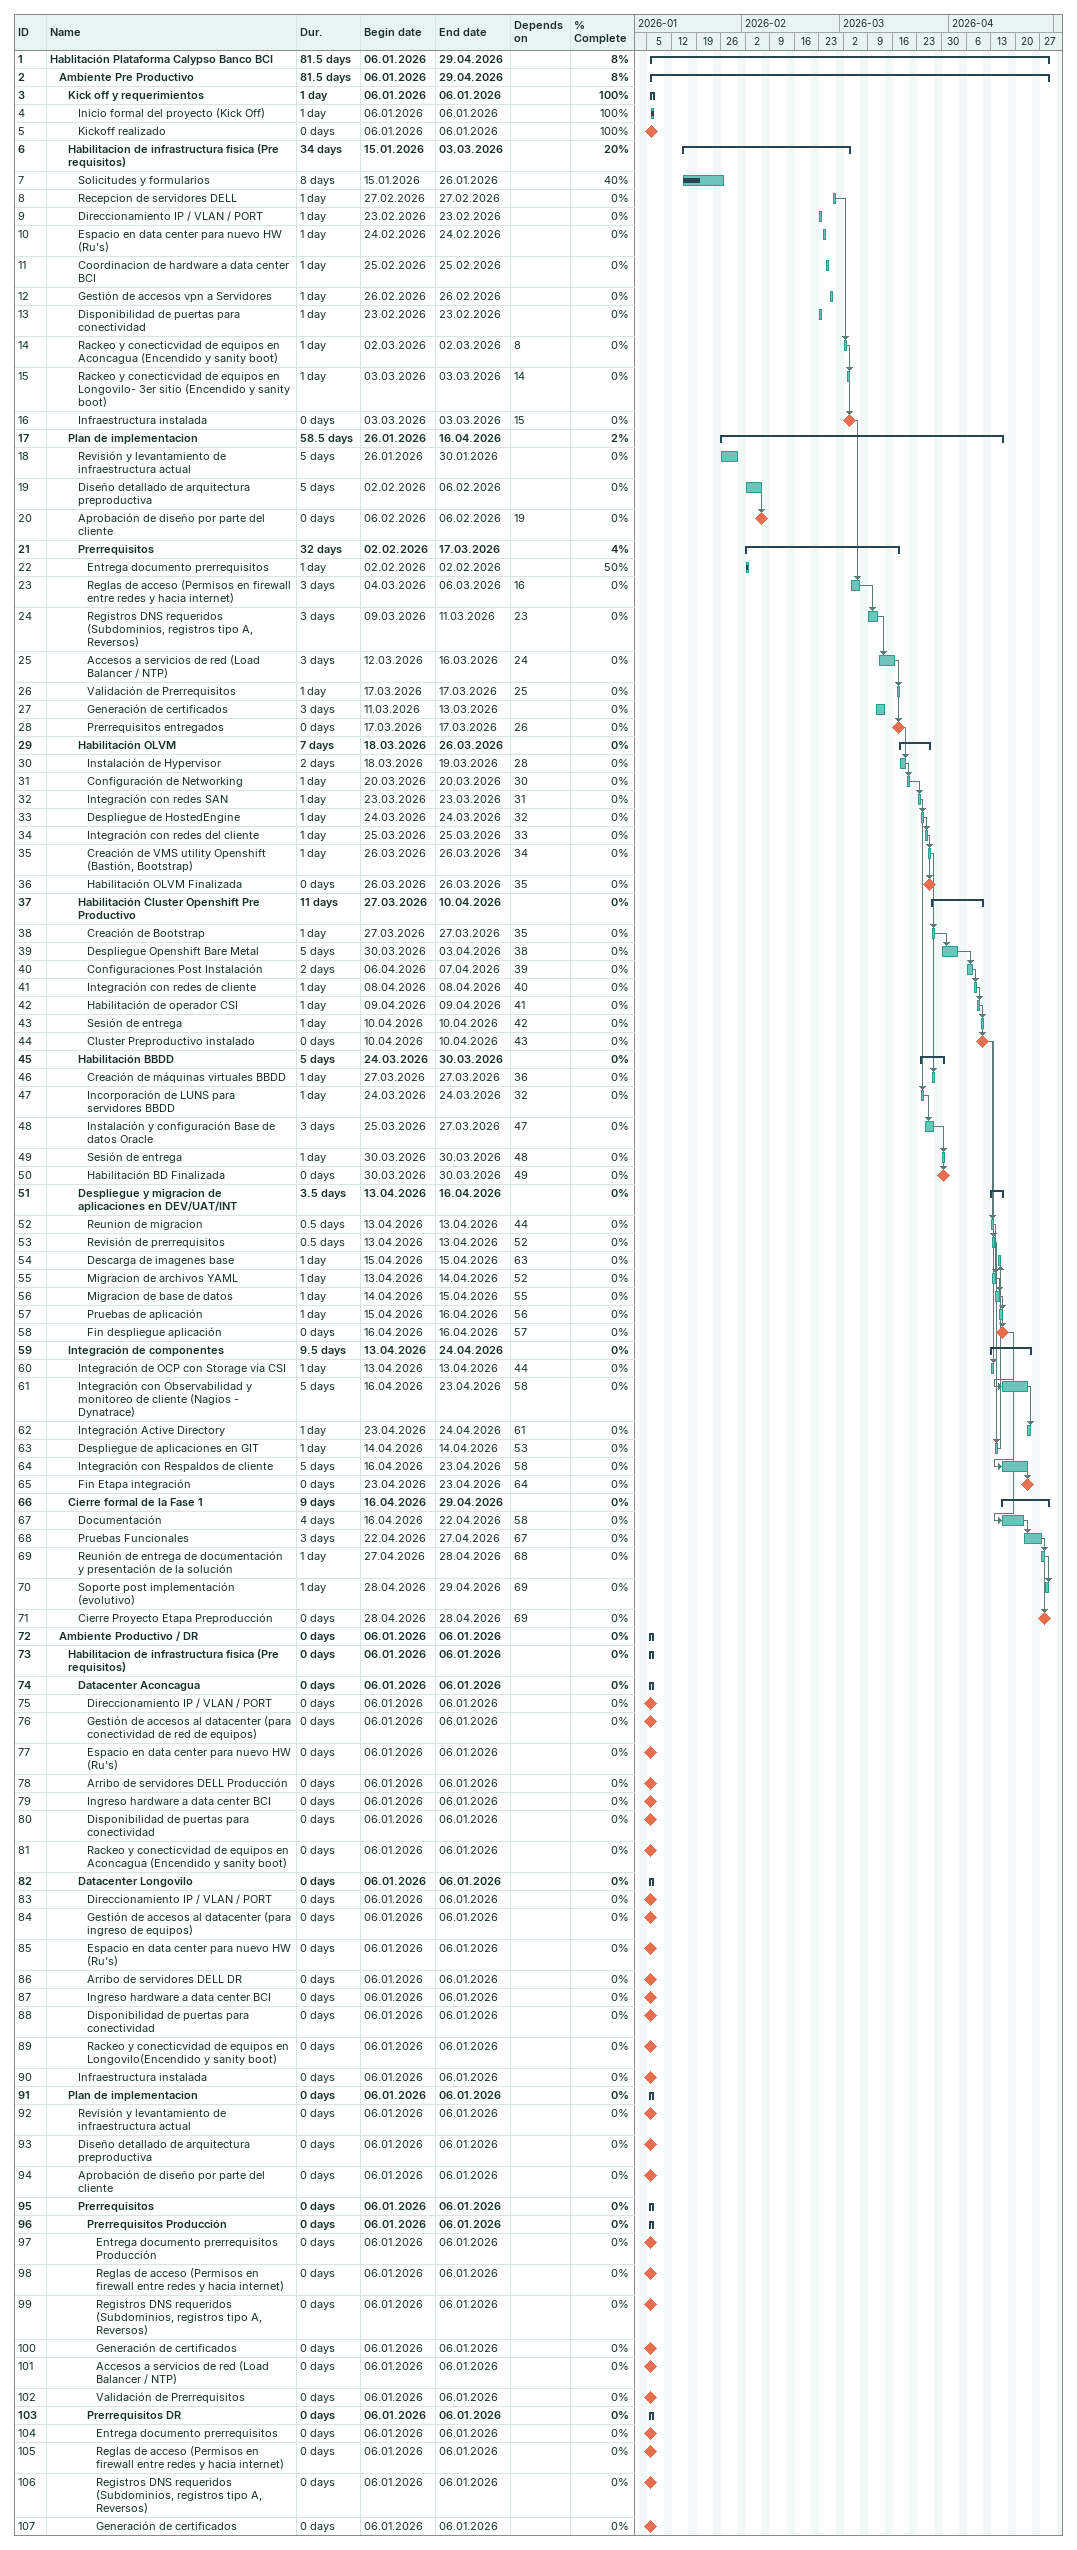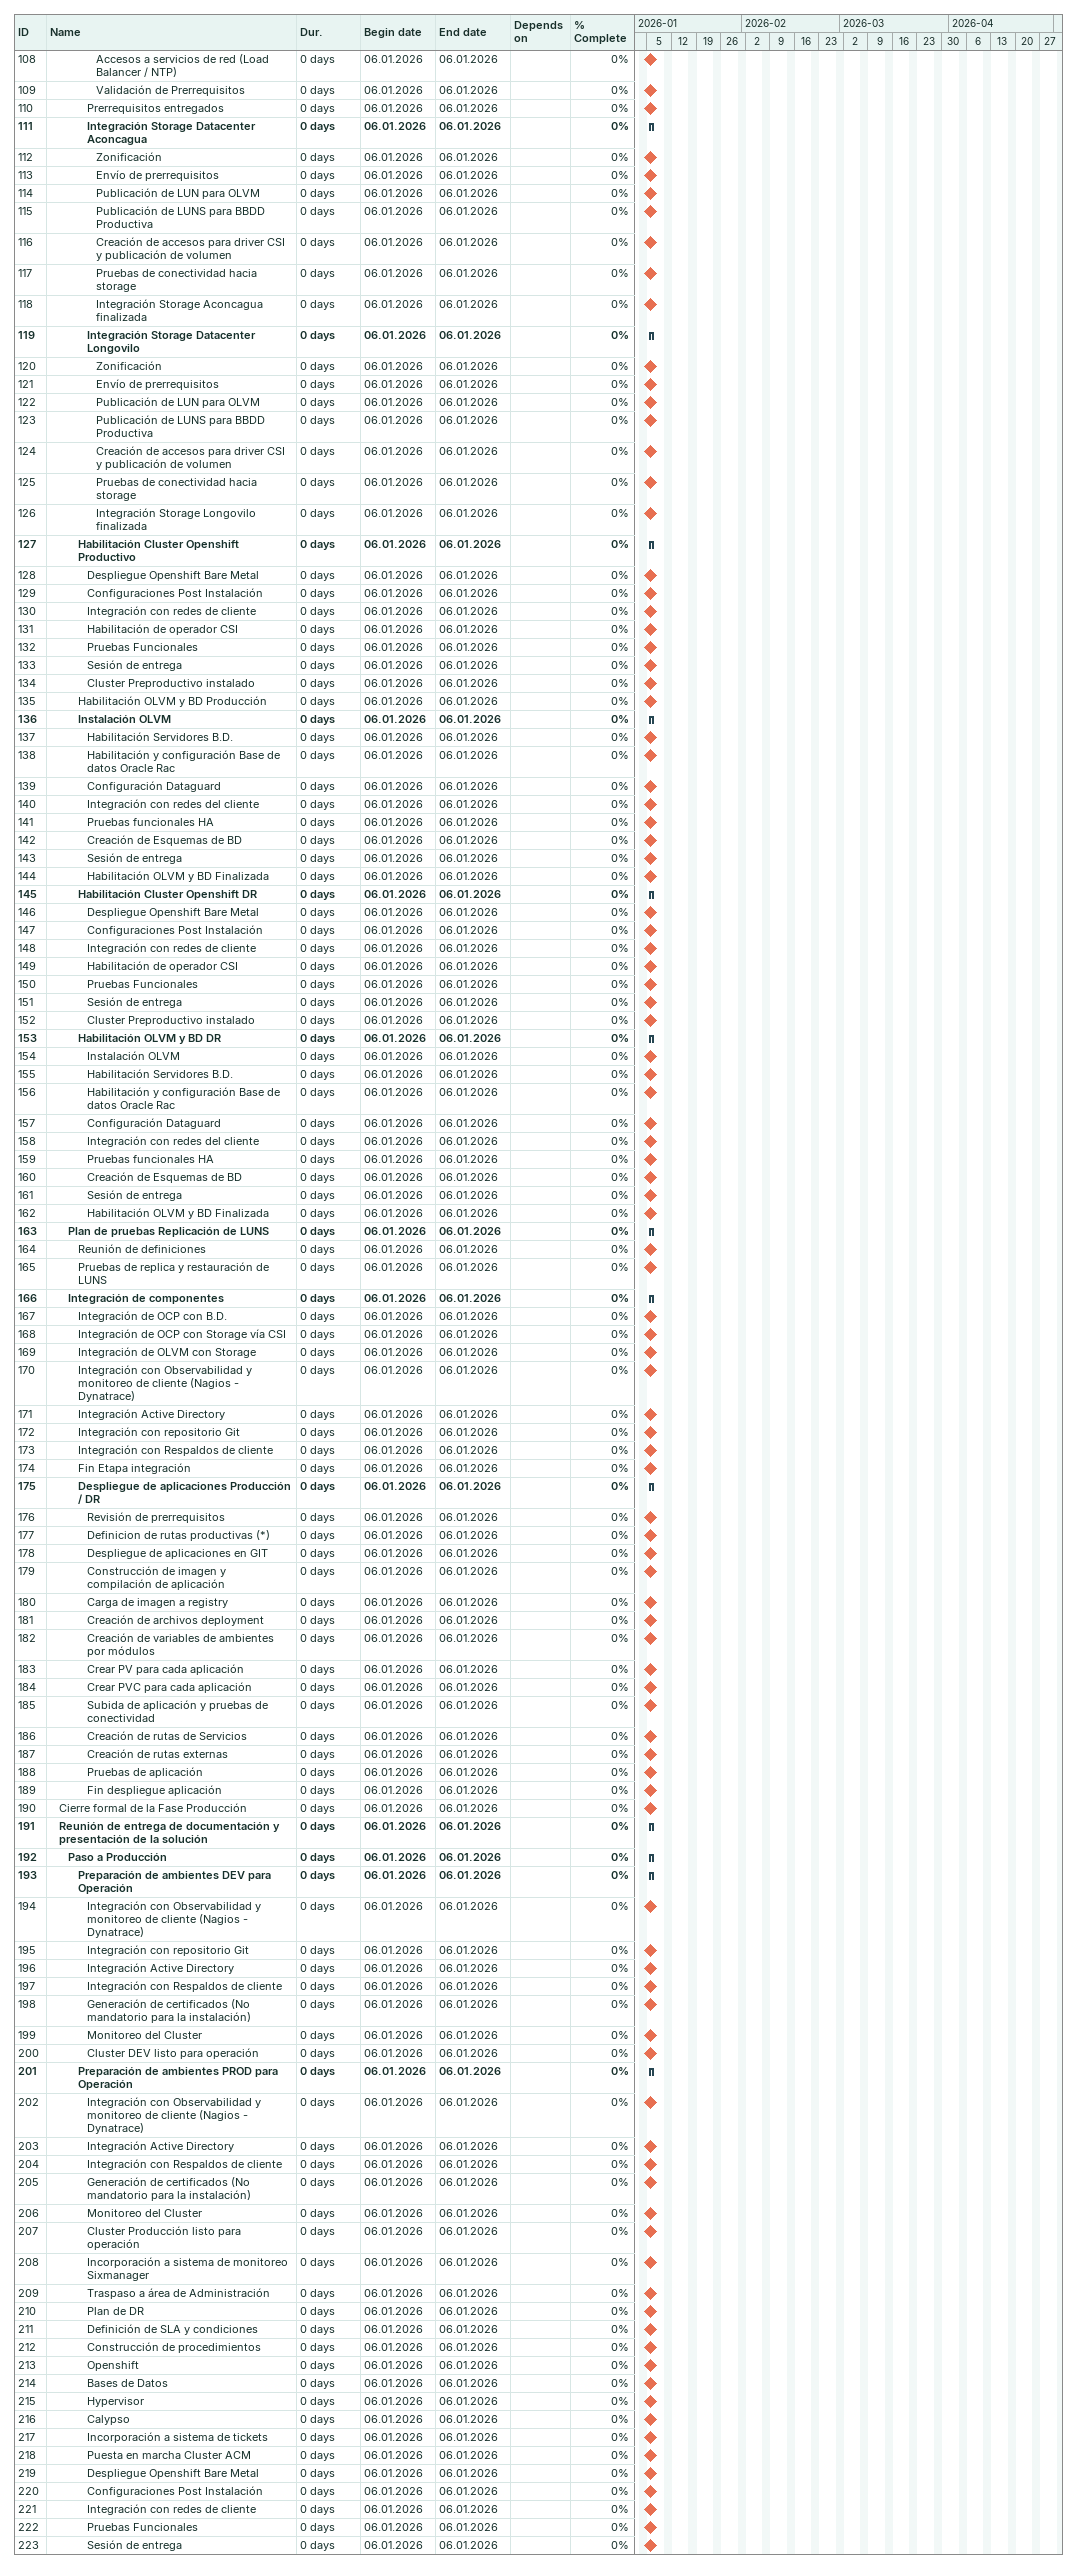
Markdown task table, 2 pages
| ID | Level | Task | Duration | Start | Finish | Predecessors | % complete |
|---|---|---|---|---|---|---|---|
| 1 | 1 | **Hablitación Plataforma Calypso Banco BCI** | 81.5d | 2026-01-06 | 2026-04-29 |  | 8 |
| 2 | 2 | **Ambiente Pre Productivo** | 81.5d | 2026-01-06 | 2026-04-29 |  | 8 |
| 3 | 3 | **Kick off y requerimientos** | 1d | 2026-01-06 | 2026-01-06 |  | 100 |
| 4 | 4 | Inicio formal del proyecto (Kick Off) | 1d | 2026-01-06 | 2026-01-06 |  | 100 |
| 5 | 4 | Kickoff realizado | 0d | 2026-01-06 | 2026-01-06 |  | 100 |
| 6 | 3 | **Habilitacion de infrastructura fisica (Pre requisitos)** | 34d | 2026-01-15 | 2026-03-03 |  | 20 |
| 7 | 4 | Solicitudes y formularios | 8d | 2026-01-15 | 2026-01-26 |  | 40 |
| 8 | 4 | Recepcion de servidores DELL | 1d | 2026-02-27 | 2026-02-27 |  | 0 |
| 9 | 4 | Direccionamiento IP / VLAN / PORT | 1d | 2026-02-23 | 2026-02-23 |  | 0 |
| 10 | 4 | Espacio en data center para nuevo HW (Ru's) | 1d | 2026-02-24 | 2026-02-24 |  | 0 |
| 11 | 4 | Coordinacion de hardware a data center BCI | 1d | 2026-02-25 | 2026-02-25 |  | 0 |
| 12 | 4 | Gestión de accesos vpn a Servidores | 1d | 2026-02-26 | 2026-02-26 |  | 0 |
| 13 | 4 | Disponibilidad de puertas para conectividad | 1d | 2026-02-23 | 2026-02-23 |  | 0 |
| 14 | 4 | Rackeo y conecticvidad de equipos en Aconcagua (Encendido y sanity boot) | 1d | 2026-03-02 | 2026-03-02 | 8 | 0 |
| 15 | 4 | Rackeo y conecticvidad de equipos en Longovilo- 3er sitio (Encendido y sanity boot) | 1d | 2026-03-03 | 2026-03-03 | 14 | 0 |
| 16 | 4 | Infraestructura instalada | 0d | 2026-03-03 | 2026-03-03 | 15 | 0 |
| 17 | 3 | **Plan de implementacion** | 58.5d | 2026-01-26 | 2026-04-16 |  | 2 |
| 18 | 4 | Revisión y levantamiento de infraestructura actual | 5d | 2026-01-26 | 2026-01-30 |  | 0 |
| 19 | 4 | Diseño detallado de arquitectura preproductiva | 5d | 2026-02-02 | 2026-02-06 |  | 0 |
| 20 | 4 | Aprobación de diseño por parte del cliente | 0d | 2026-02-06 | 2026-02-06 | 19 | 0 |
| 21 | 4 | **Prerrequisitos** | 32d | 2026-02-02 | 2026-03-17 |  | 4 |
| 22 | 5 | Entrega documento prerrequisitos | 1d | 2026-02-02 | 2026-02-02 |  | 50 |
| 23 | 5 | Reglas de acceso (Permisos en firewall entre redes y hacia internet) | 3d | 2026-03-04 | 2026-03-06 | 16 | 0 |
| 24 | 5 | Registros DNS requeridos (Subdominios, registros tipo A, Reversos) | 3d | 2026-03-09 | 2026-03-11 | 23 | 0 |
| 25 | 5 | Accesos a servicios de red (Load Balancer / NTP) | 3d | 2026-03-12 | 2026-03-16 | 24 | 0 |
| 26 | 5 | Validación de Prerrequisitos | 1d | 2026-03-17 | 2026-03-17 | 25 | 0 |
| 27 | 5 | Generación de certificados | 3d | 2026-03-11 | 2026-03-13 |  | 0 |
| 28 | 5 | Prerrequisitos entregados | 0d | 2026-03-17 | 2026-03-17 | 26 | 0 |
| 29 | 4 | **Habilitación OLVM** | 7d | 2026-03-18 | 2026-03-26 |  | 0 |
| 30 | 5 | Instalación de Hypervisor | 2d | 2026-03-18 | 2026-03-19 | 28 | 0 |
| 31 | 5 | Configuración de Networking | 1d | 2026-03-20 | 2026-03-20 | 30 | 0 |
| 32 | 5 | Integración con redes SAN | 1d | 2026-03-23 | 2026-03-23 | 31 | 0 |
| 33 | 5 | Despliegue de HostedEngine | 1d | 2026-03-24 | 2026-03-24 | 32 | 0 |
| 34 | 5 | Integración con redes del cliente | 1d | 2026-03-25 | 2026-03-25 | 33 | 0 |
| 35 | 5 | Creación de VMS utility Openshift (Bastión, Bootstrap) | 1d | 2026-03-26 | 2026-03-26 | 34 | 0 |
| 36 | 5 | Habilitación OLVM Finalizada | 0d | 2026-03-26 | 2026-03-26 | 35 | 0 |
| 37 | 4 | **Habilitación Cluster Openshift Pre Productivo** | 11d | 2026-03-27 | 2026-04-10 |  | 0 |
| 38 | 5 | Creación de Bootstrap | 1d | 2026-03-27 | 2026-03-27 | 35 | 0 |
| 39 | 5 | Despliegue Openshift Bare Metal | 5d | 2026-03-30 | 2026-04-03 | 38 | 0 |
| 40 | 5 | Configuraciones Post Instalación | 2d | 2026-04-06 | 2026-04-07 | 39 | 0 |
| 41 | 5 | Integración con redes de cliente | 1d | 2026-04-08 | 2026-04-08 | 40 | 0 |
| 42 | 5 | Habilitación de operador CSI | 1d | 2026-04-09 | 2026-04-09 | 41 | 0 |
| 43 | 5 | Sesión de entrega | 1d | 2026-04-10 | 2026-04-10 | 42 | 0 |
| 44 | 5 | Cluster Preproductivo instalado | 0d | 2026-04-10 | 2026-04-10 | 43 | 0 |
| 45 | 4 | **Habilitación BBDD** | 5d | 2026-03-24 | 2026-03-30 |  | 0 |
| 46 | 5 | Creación de máquinas virtuales BBDD | 1d | 2026-03-27 | 2026-03-27 | 36 | 0 |
| 47 | 5 | Incorporación de LUNS para servidores BBDD | 1d | 2026-03-24 | 2026-03-24 | 32 | 0 |
| 48 | 5 | Instalación y configuración Base de datos Oracle | 3d | 2026-03-25 | 2026-03-27 | 47 | 0 |
| 49 | 5 | Sesión de entrega | 1d | 2026-03-30 | 2026-03-30 | 48 | 0 |
| 50 | 5 | Habilitación BD Finalizada | 0d | 2026-03-30 | 2026-03-30 | 49 | 0 |
| 51 | 4 | **Despliegue y migracion de aplicaciones en DEV/UAT/INT** | 3.5d | 2026-04-13 | 2026-04-16 |  | 0 |
| 52 | 5 | Reunion de migracion | 0.5d | 2026-04-13 | 2026-04-13 | 44 | 0 |
| 53 | 5 | Revisión de prerrequisitos | 0.5d | 2026-04-13 | 2026-04-13 | 52 | 0 |
| 54 | 5 | Descarga de imagenes base | 1d | 2026-04-15 | 2026-04-15 | 63 | 0 |
| 55 | 5 | Migracion de archivos YAML | 1d | 2026-04-13 | 2026-04-14 | 52 | 0 |
| 56 | 5 | Migracion de base de datos | 1d | 2026-04-14 | 2026-04-15 | 55 | 0 |
| 57 | 5 | Pruebas de aplicación | 1d | 2026-04-15 | 2026-04-16 | 56 | 0 |
| 58 | 5 | Fin despliegue aplicación | 0d | 2026-04-16 | 2026-04-16 | 57 | 0 |
| 59 | 3 | **Integración de componentes** | 9.5d | 2026-04-13 | 2026-04-24 |  | 0 |
| 60 | 4 | Integración de OCP con Storage vía CSI | 1d | 2026-04-13 | 2026-04-13 | 44 | 0 |
| 61 | 4 | Integración con Observabilidad y monitoreo de cliente (Nagios - Dynatrace) | 5d | 2026-04-16 | 2026-04-23 | 58 | 0 |
| 62 | 4 | Integración Active Directory | 1d | 2026-04-23 | 2026-04-24 | 61 | 0 |
| 63 | 4 | Despliegue de aplicaciones en GIT | 1d | 2026-04-14 | 2026-04-14 | 53 | 0 |
| 64 | 4 | Integración con Respaldos de cliente | 5d | 2026-04-16 | 2026-04-23 | 58 | 0 |
| 65 | 4 | Fin Etapa integración | 0d | 2026-04-23 | 2026-04-23 | 64 | 0 |
| 66 | 3 | **Cierre formal de la Fase 1** | 9d | 2026-04-16 | 2026-04-29 |  | 0 |
| 67 | 4 | Documentación | 4d | 2026-04-16 | 2026-04-22 | 58 | 0 |
| 68 | 4 | Pruebas Funcionales | 3d | 2026-04-22 | 2026-04-27 | 67 | 0 |
| 69 | 4 | Reunión de entrega de documentación y presentación de la solución | 1d | 2026-04-27 | 2026-04-28 | 68 | 0 |
| 70 | 4 | Soporte post implementación (evolutivo) | 1d | 2026-04-28 | 2026-04-29 | 69 | 0 |
| 71 | 4 | Cierre Proyecto Etapa Preproducción | 0d | 2026-04-28 | 2026-04-28 | 69 | 0 |
| 72 | 2 | **Ambiente Productivo / DR** | 0d | 2026-01-06 | 2026-01-06 |  | 0 |
| 73 | 3 | **Habilitacion de infrastructura fisica (Pre requisitos)** | 0d | 2026-01-06 | 2026-01-06 |  | 0 |
| 74 | 4 | **Datacenter Aconcagua** | 0d | 2026-01-06 | 2026-01-06 |  | 0 |
| 75 | 5 | Direccionamiento IP / VLAN / PORT | 0d | 2026-01-06 | 2026-01-06 |  | 0 |
| 76 | 5 | Gestión de accesos al datacenter (para conectividad de red de equipos) | 0d | 2026-01-06 | 2026-01-06 |  | 0 |
| 77 | 5 | Espacio en data center para nuevo HW (Ru's) | 0d | 2026-01-06 | 2026-01-06 |  | 0 |
| 78 | 5 | Arribo de servidores DELL Producción | 0d | 2026-01-06 | 2026-01-06 |  | 0 |
| 79 | 5 | Ingreso hardware a data center BCI | 0d | 2026-01-06 | 2026-01-06 |  | 0 |
| 80 | 5 | Disponibilidad de puertas para conectividad | 0d | 2026-01-06 | 2026-01-06 |  | 0 |
| 81 | 5 | Rackeo y conecticvidad de equipos en Aconcagua (Encendido y sanity boot) | 0d | 2026-01-06 | 2026-01-06 |  | 0 |
| 82 | 4 | **Datacenter Longovilo** | 0d | 2026-01-06 | 2026-01-06 |  | 0 |
| 83 | 5 | Direccionamiento IP / VLAN / PORT | 0d | 2026-01-06 | 2026-01-06 |  | 0 |
| 84 | 5 | Gestión de accesos al datacenter (para ingreso de equipos) | 0d | 2026-01-06 | 2026-01-06 |  | 0 |
| 85 | 5 | Espacio en data center para nuevo HW (Ru's) | 0d | 2026-01-06 | 2026-01-06 |  | 0 |
| 86 | 5 | Arribo de servidores DELL DR | 0d | 2026-01-06 | 2026-01-06 |  | 0 |
| 87 | 5 | Ingreso hardware a data center BCI | 0d | 2026-01-06 | 2026-01-06 |  | 0 |
| 88 | 5 | Disponibilidad de puertas para conectividad | 0d | 2026-01-06 | 2026-01-06 |  | 0 |
| 89 | 5 | Rackeo y conecticvidad de equipos en Longovilo(Encendido y sanity boot) | 0d | 2026-01-06 | 2026-01-06 |  | 0 |
| 90 | 4 | Infraestructura instalada | 0d | 2026-01-06 | 2026-01-06 |  | 0 |
| 91 | 3 | **Plan de implementacion** | 0d | 2026-01-06 | 2026-01-06 |  | 0 |
| 92 | 4 | Revisión y levantamiento de infraestructura actual | 0d | 2026-01-06 | 2026-01-06 |  | 0 |
| 93 | 4 | Diseño detallado de arquitectura preproductiva | 0d | 2026-01-06 | 2026-01-06 |  | 0 |
| 94 | 4 | Aprobación de diseño por parte del cliente | 0d | 2026-01-06 | 2026-01-06 |  | 0 |
| 95 | 4 | **Prerrequisitos** | 0d | 2026-01-06 | 2026-01-06 |  | 0 |
| 96 | 5 | **Prerrequisitos Producción** | 0d | 2026-01-06 | 2026-01-06 |  | 0 |
| 97 | 6 | Entrega documento prerrequisitos Producción | 0d | 2026-01-06 | 2026-01-06 |  | 0 |
| 98 | 6 | Reglas de acceso (Permisos en firewall entre redes y hacia internet) | 0d | 2026-01-06 | 2026-01-06 |  | 0 |
| 99 | 6 | Registros DNS requeridos (Subdominios, registros tipo A, Reversos) | 0d | 2026-01-06 | 2026-01-06 |  | 0 |
| 100 | 6 | Generación de certificados | 0d | 2026-01-06 | 2026-01-06 |  | 0 |
| 101 | 6 | Accesos a servicios de red (Load Balancer / NTP) | 0d | 2026-01-06 | 2026-01-06 |  | 0 |
| 102 | 6 | Validación de Prerrequisitos | 0d | 2026-01-06 | 2026-01-06 |  | 0 |
| 103 | 5 | **Prerrequisitos DR** | 0d | 2026-01-06 | 2026-01-06 |  | 0 |
| 104 | 6 | Entrega documento prerrequisitos | 0d | 2026-01-06 | 2026-01-06 |  | 0 |
| 105 | 6 | Reglas de acceso (Permisos en firewall entre redes y hacia internet) | 0d | 2026-01-06 | 2026-01-06 |  | 0 |
| 106 | 6 | Registros DNS requeridos (Subdominios, registros tipo A, Reversos) | 0d | 2026-01-06 | 2026-01-06 |  | 0 |
| 107 | 6 | Generación de certificados | 0d | 2026-01-06 | 2026-01-06 |  | 0 |
| 108 | 6 | Accesos a servicios de red (Load Balancer / NTP) | 0d | 2026-01-06 | 2026-01-06 |  | 0 |
| 109 | 6 | Validación de Prerrequisitos | 0d | 2026-01-06 | 2026-01-06 |  | 0 |
| 110 | 5 | Prerrequisitos entregados | 0d | 2026-01-06 | 2026-01-06 |  | 0 |
| 111 | 5 | **Integración Storage Datacenter Aconcagua** | 0d | 2026-01-06 | 2026-01-06 |  | 0 |
| 112 | 6 | Zonificación | 0d | 2026-01-06 | 2026-01-06 |  | 0 |
| 113 | 6 | Envío de prerrequisitos | 0d | 2026-01-06 | 2026-01-06 |  | 0 |
| 114 | 6 | Publicación de LUN para OLVM | 0d | 2026-01-06 | 2026-01-06 |  | 0 |
| 115 | 6 | Publicación de LUNS para BBDD Productiva | 0d | 2026-01-06 | 2026-01-06 |  | 0 |
| 116 | 6 | Creación de accesos para driver CSI y publicación de volumen | 0d | 2026-01-06 | 2026-01-06 |  | 0 |
| 117 | 6 | Pruebas de conectividad hacia storage | 0d | 2026-01-06 | 2026-01-06 |  | 0 |
| 118 | 6 | Integración Storage Aconcagua finalizada | 0d | 2026-01-06 | 2026-01-06 |  | 0 |
| 119 | 5 | **Integración Storage Datacenter Longovilo** | 0d | 2026-01-06 | 2026-01-06 |  | 0 |
| 120 | 6 | Zonificación | 0d | 2026-01-06 | 2026-01-06 |  | 0 |
| 121 | 6 | Envío de prerrequisitos | 0d | 2026-01-06 | 2026-01-06 |  | 0 |
| 122 | 6 | Publicación de LUN para OLVM | 0d | 2026-01-06 | 2026-01-06 |  | 0 |
| 123 | 6 | Publicación de LUNS para BBDD Productiva | 0d | 2026-01-06 | 2026-01-06 |  | 0 |
| 124 | 6 | Creación de accesos para driver CSI y publicación de volumen | 0d | 2026-01-06 | 2026-01-06 |  | 0 |
| 125 | 6 | Pruebas de conectividad hacia storage | 0d | 2026-01-06 | 2026-01-06 |  | 0 |
| 126 | 6 | Integración Storage Longovilo finalizada | 0d | 2026-01-06 | 2026-01-06 |  | 0 |
| 127 | 4 | **Habilitación Cluster Openshift Productivo** | 0d | 2026-01-06 | 2026-01-06 |  | 0 |
| 128 | 5 | Despliegue Openshift Bare Metal | 0d | 2026-01-06 | 2026-01-06 |  | 0 |
| 129 | 5 | Configuraciones Post Instalación | 0d | 2026-01-06 | 2026-01-06 |  | 0 |
| 130 | 5 | Integración con redes de cliente | 0d | 2026-01-06 | 2026-01-06 |  | 0 |
| 131 | 5 | Habilitación de operador CSI | 0d | 2026-01-06 | 2026-01-06 |  | 0 |
| 132 | 5 | Pruebas Funcionales | 0d | 2026-01-06 | 2026-01-06 |  | 0 |
| 133 | 5 | Sesión de entrega | 0d | 2026-01-06 | 2026-01-06 |  | 0 |
| 134 | 5 | Cluster Preproductivo instalado | 0d | 2026-01-06 | 2026-01-06 |  | 0 |
| 135 | 4 | Habilitación OLVM y BD Producción | 0d | 2026-01-06 | 2026-01-06 |  | 0 |
| 136 | 4 | **Instalación OLVM** | 0d | 2026-01-06 | 2026-01-06 |  | 0 |
| 137 | 5 | Habilitación Servidores B.D. | 0d | 2026-01-06 | 2026-01-06 |  | 0 |
| 138 | 5 | Habilitación y configuración Base de datos Oracle Rac | 0d | 2026-01-06 | 2026-01-06 |  | 0 |
| 139 | 5 | Configuración Dataguard | 0d | 2026-01-06 | 2026-01-06 |  | 0 |
| 140 | 5 | Integración con redes del cliente | 0d | 2026-01-06 | 2026-01-06 |  | 0 |
| 141 | 5 | Pruebas funcionales HA | 0d | 2026-01-06 | 2026-01-06 |  | 0 |
| 142 | 5 | Creación de Esquemas de BD | 0d | 2026-01-06 | 2026-01-06 |  | 0 |
| 143 | 5 | Sesión de entrega | 0d | 2026-01-06 | 2026-01-06 |  | 0 |
| 144 | 5 | Habilitación OLVM y BD Finalizada | 0d | 2026-01-06 | 2026-01-06 |  | 0 |
| 145 | 4 | **Habilitación Cluster Openshift DR** | 0d | 2026-01-06 | 2026-01-06 |  | 0 |
| 146 | 5 | Despliegue Openshift Bare Metal | 0d | 2026-01-06 | 2026-01-06 |  | 0 |
| 147 | 5 | Configuraciones Post Instalación | 0d | 2026-01-06 | 2026-01-06 |  | 0 |
| 148 | 5 | Integración con redes de cliente | 0d | 2026-01-06 | 2026-01-06 |  | 0 |
| 149 | 5 | Habilitación de operador CSI | 0d | 2026-01-06 | 2026-01-06 |  | 0 |
| 150 | 5 | Pruebas Funcionales | 0d | 2026-01-06 | 2026-01-06 |  | 0 |
| 151 | 5 | Sesión de entrega | 0d | 2026-01-06 | 2026-01-06 |  | 0 |
| 152 | 5 | Cluster Preproductivo instalado | 0d | 2026-01-06 | 2026-01-06 |  | 0 |
| 153 | 4 | **Habilitación OLVM y BD DR** | 0d | 2026-01-06 | 2026-01-06 |  | 0 |
| 154 | 5 | Instalación OLVM | 0d | 2026-01-06 | 2026-01-06 |  | 0 |
| 155 | 5 | Habilitación Servidores B.D. | 0d | 2026-01-06 | 2026-01-06 |  | 0 |
| 156 | 5 | Habilitación y configuración Base de datos Oracle Rac | 0d | 2026-01-06 | 2026-01-06 |  | 0 |
| 157 | 5 | Configuración Dataguard | 0d | 2026-01-06 | 2026-01-06 |  | 0 |
| 158 | 5 | Integración con redes del cliente | 0d | 2026-01-06 | 2026-01-06 |  | 0 |
| 159 | 5 | Pruebas funcionales HA | 0d | 2026-01-06 | 2026-01-06 |  | 0 |
| 160 | 5 | Creación de Esquemas de BD | 0d | 2026-01-06 | 2026-01-06 |  | 0 |
| 161 | 5 | Sesión de entrega | 0d | 2026-01-06 | 2026-01-06 |  | 0 |
| 162 | 5 | Habilitación OLVM y BD Finalizada | 0d | 2026-01-06 | 2026-01-06 |  | 0 |
| 163 | 3 | **Plan de pruebas Replicación de LUNS** | 0d | 2026-01-06 | 2026-01-06 |  | 0 |
| 164 | 4 | Reunión de definiciones | 0d | 2026-01-06 | 2026-01-06 |  | 0 |
| 165 | 4 | Pruebas de replica y restauración de LUNS | 0d | 2026-01-06 | 2026-01-06 |  | 0 |
| 166 | 3 | **Integración de componentes** | 0d | 2026-01-06 | 2026-01-06 |  | 0 |
| 167 | 4 | Integración de OCP con B.D. | 0d | 2026-01-06 | 2026-01-06 |  | 0 |
| 168 | 4 | Integración de OCP con Storage vía CSI | 0d | 2026-01-06 | 2026-01-06 |  | 0 |
| 169 | 4 | Integración de OLVM con Storage | 0d | 2026-01-06 | 2026-01-06 |  | 0 |
| 170 | 4 | Integración con Observabilidad y monitoreo de cliente (Nagios - Dynatrace) | 0d | 2026-01-06 | 2026-01-06 |  | 0 |
| 171 | 4 | Integración Active Directory | 0d | 2026-01-06 | 2026-01-06 |  | 0 |
| 172 | 4 | Integración con repositorio Git | 0d | 2026-01-06 | 2026-01-06 |  | 0 |
| 173 | 4 | Integración con Respaldos de cliente | 0d | 2026-01-06 | 2026-01-06 |  | 0 |
| 174 | 4 | Fin Etapa integración | 0d | 2026-01-06 | 2026-01-06 |  | 0 |
| 175 | 4 | **Despliegue de aplicaciones Producción / DR** | 0d | 2026-01-06 | 2026-01-06 |  | 0 |
| 176 | 5 | Revisión de prerrequisitos | 0d | 2026-01-06 | 2026-01-06 |  | 0 |
| 177 | 5 | Definicion de rutas productivas (*) | 0d | 2026-01-06 | 2026-01-06 |  | 0 |
| 178 | 5 | Despliegue de aplicaciones en GIT | 0d | 2026-01-06 | 2026-01-06 |  | 0 |
| 179 | 5 | Construcción de imagen y compilación de aplicación | 0d | 2026-01-06 | 2026-01-06 |  | 0 |
| 180 | 5 | Carga de imagen a registry | 0d | 2026-01-06 | 2026-01-06 |  | 0 |
| 181 | 5 | Creación de archivos deployment | 0d | 2026-01-06 | 2026-01-06 |  | 0 |
| 182 | 5 | Creación de variables de ambientes por módulos | 0d | 2026-01-06 | 2026-01-06 |  | 0 |
| 183 | 5 | Crear PV para cada aplicación | 0d | 2026-01-06 | 2026-01-06 |  | 0 |
| 184 | 5 | Crear PVC para cada aplicación | 0d | 2026-01-06 | 2026-01-06 |  | 0 |
| 185 | 5 | Subida de aplicación y pruebas de conectividad | 0d | 2026-01-06 | 2026-01-06 |  | 0 |
| 186 | 5 | Creación de rutas de Servicios | 0d | 2026-01-06 | 2026-01-06 |  | 0 |
| 187 | 5 | Creación de rutas externas | 0d | 2026-01-06 | 2026-01-06 |  | 0 |
| 188 | 5 | Pruebas de aplicación | 0d | 2026-01-06 | 2026-01-06 |  | 0 |
| 189 | 5 | Fin despliegue aplicación | 0d | 2026-01-06 | 2026-01-06 |  | 0 |
| 190 | 2 | Cierre formal de la Fase Producción | 0d | 2026-01-06 | 2026-01-06 |  | 0 |
| 191 | 2 | **Reunión de entrega de documentación y presentación de la solución** | 0d | 2026-01-06 | 2026-01-06 |  | 0 |
| 192 | 3 | **Paso a Producción** | 0d | 2026-01-06 | 2026-01-06 |  | 0 |
| 193 | 4 | **Preparación de ambientes DEV para Operación** | 0d | 2026-01-06 | 2026-01-06 |  | 0 |
| 194 | 5 | Integración con Observabilidad y monitoreo de cliente (Nagios - Dynatrace) | 0d | 2026-01-06 | 2026-01-06 |  | 0 |
| 195 | 5 | Integración con repositorio Git | 0d | 2026-01-06 | 2026-01-06 |  | 0 |
| 196 | 5 | Integración Active Directory | 0d | 2026-01-06 | 2026-01-06 |  | 0 |
| 197 | 5 | Integración con Respaldos de cliente | 0d | 2026-01-06 | 2026-01-06 |  | 0 |
| 198 | 5 | Generación de certificados (No mandatorio para la instalación) | 0d | 2026-01-06 | 2026-01-06 |  | 0 |
| 199 | 5 | Monitoreo del Cluster | 0d | 2026-01-06 | 2026-01-06 |  | 0 |
| 200 | 5 | Cluster DEV listo para operación | 0d | 2026-01-06 | 2026-01-06 |  | 0 |
| 201 | 4 | **Preparación de ambientes PROD para Operación** | 0d | 2026-01-06 | 2026-01-06 |  | 0 |
| 202 | 5 | Integración con Observabilidad y monitoreo de cliente (Nagios - Dynatrace) | 0d | 2026-01-06 | 2026-01-06 |  | 0 |
| 203 | 5 | Integración Active Directory | 0d | 2026-01-06 | 2026-01-06 |  | 0 |
| 204 | 5 | Integración con Respaldos de cliente | 0d | 2026-01-06 | 2026-01-06 |  | 0 |
| 205 | 5 | Generación de certificados (No mandatorio para la instalación) | 0d | 2026-01-06 | 2026-01-06 |  | 0 |
| 206 | 5 | Monitoreo del Cluster | 0d | 2026-01-06 | 2026-01-06 |  | 0 |
| 207 | 5 | Cluster Producción listo para operación | 0d | 2026-01-06 | 2026-01-06 |  | 0 |
| 208 | 5 | Incorporación a sistema de monitoreo Sixmanager | 0d | 2026-01-06 | 2026-01-06 |  | 0 |
| 209 | 5 | Traspaso a área de Administración | 0d | 2026-01-06 | 2026-01-06 |  | 0 |
| 210 | 5 | Plan de DR | 0d | 2026-01-06 | 2026-01-06 |  | 0 |
| 211 | 5 | Definición de SLA y condiciones | 0d | 2026-01-06 | 2026-01-06 |  | 0 |
| 212 | 5 | Construcción de procedimientos | 0d | 2026-01-06 | 2026-01-06 |  | 0 |
| 213 | 5 | Openshift | 0d | 2026-01-06 | 2026-01-06 |  | 0 |
| 214 | 5 | Bases de Datos | 0d | 2026-01-06 | 2026-01-06 |  | 0 |
| 215 | 5 | Hypervisor | 0d | 2026-01-06 | 2026-01-06 |  | 0 |
| 216 | 5 | Calypso | 0d | 2026-01-06 | 2026-01-06 |  | 0 |
| 217 | 5 | Incorporación a sistema de tickets | 0d | 2026-01-06 | 2026-01-06 |  | 0 |
| 218 | 5 | Puesta en marcha Cluster ACM | 0d | 2026-01-06 | 2026-01-06 |  | 0 |
| 219 | 5 | Despliegue Openshift Bare Metal | 0d | 2026-01-06 | 2026-01-06 |  | 0 |
| 220 | 5 | Configuraciones Post Instalación | 0d | 2026-01-06 | 2026-01-06 |  | 0 |
| 221 | 5 | Integración con redes de cliente | 0d | 2026-01-06 | 2026-01-06 |  | 0 |
| 222 | 5 | Pruebas Funcionales | 0d | 2026-01-06 | 2026-01-06 |  | 0 |
| 223 | 5 | Sesión de entrega | 0d | 2026-01-06 | 2026-01-06 |  | 0 |
